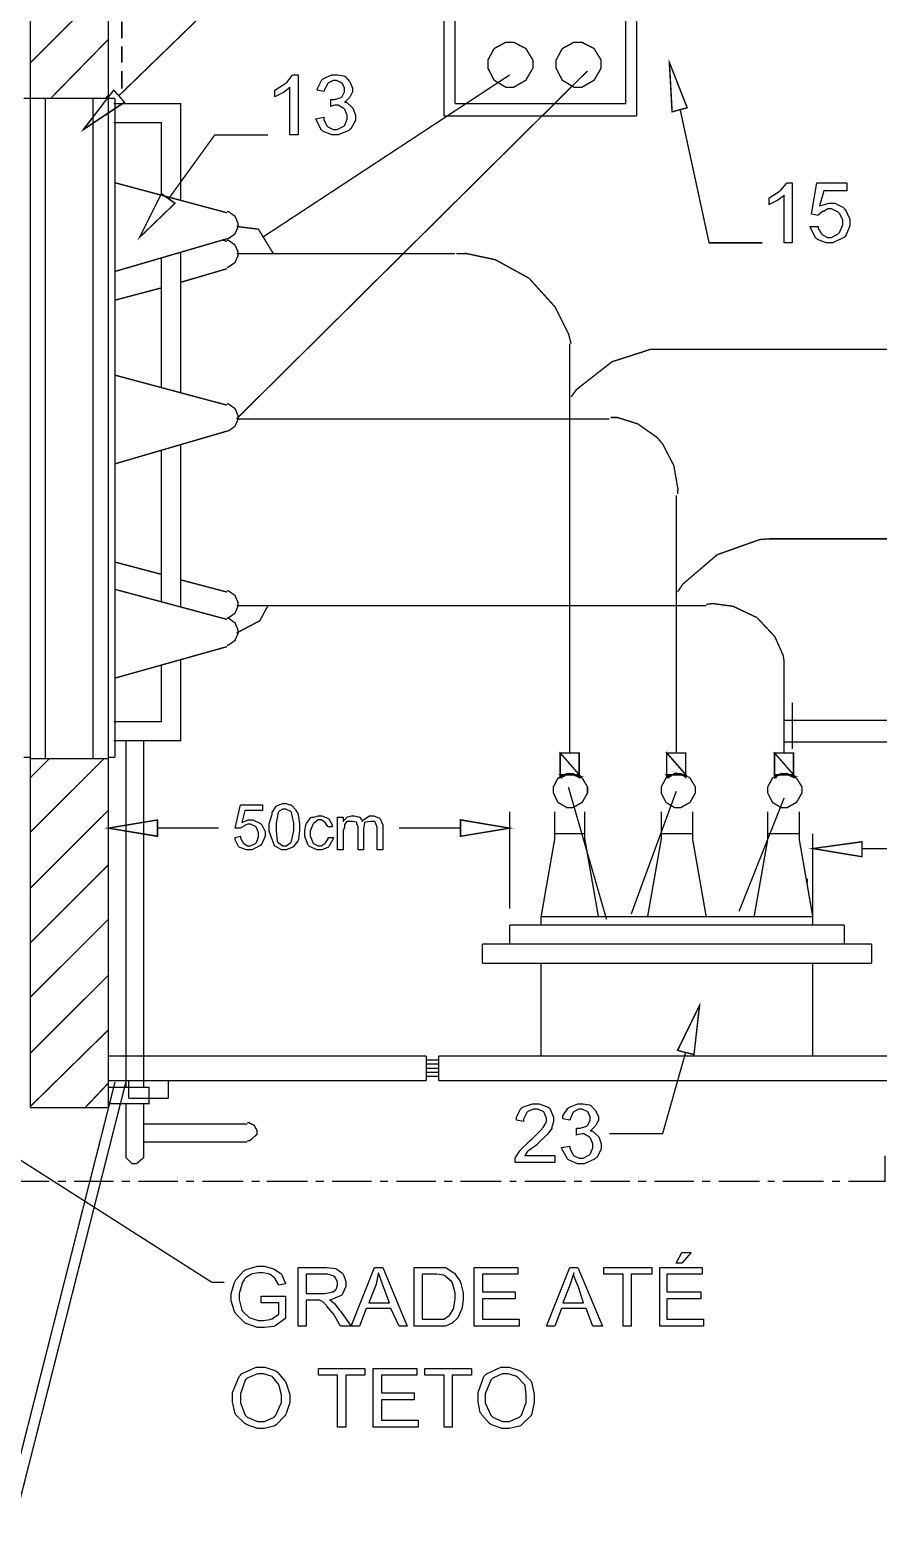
# Model space of a CAD drawing. Extents: x 0 to 210, y 0 to 297.
# Drawn here: x 112.16 to 138.51, y 209.2 to 255.27 of the extents above; entities that cross this region are included whole.
import ezdxf

# ---------------------------------------------------------------- set-up
doc = ezdxf.new("R2010")
doc.units = 0
doc.header["$MEASUREMENT"] = 0
for name, color, linetype in [('C00-00-00-BLACK', 7, 'Continuous'), ('C00-7E-FF', 150, 'Continuous'), ('CFF-00-00', 1, 'Continuous'), ('CFF-7E-00', 30, 'Continuous')]:
    doc.layers.add(name, color=color, linetype=linetype)

msp = doc.modelspace()

# ---------------------------------------------------------------- linework, layer by layer
at = {"layer": 'C00-00-00-BLACK', "const_width": 0.0423}
for points in [[(112.178, 260.387), (112.178, 221.771)], [(114.596, 260.387), (114.596, 221.771)], [(125.029, 260.387), (125.029, 252.587)], [(131.009, 252.587), (131.009, 260.387)], [(125.367, 260.048), (125.367, 252.968)], [(130.67, 252.968), (130.67, 260.048)], [(112.178, 254.241), (114.596, 256.657)], [(115.019, 255.003), (115.019, 255.513)], [(112.813, 253.137), (114.596, 254.961)], [(115.019, 254.241), (115.019, 254.748)], [(115.019, 253.436), (115.019, 253.986)], [(112.178, 253.137), (111.967, 253.137)], [(112.178, 232.664), (112.178, 253.137)], [(112.178, 253.137), (114.596, 253.137)], [(112.644, 253.137), (112.644, 232.621)], [(114.128, 253.137), (112.644, 253.137)], [(114.128, 232.621), (114.128, 253.137)], [(114.512, 253.137), (114.596, 253.223)], [(114.596, 232.664), (114.596, 253.137)], [(114.596, 253.137), (114.808, 253.137)], [(114.766, 252.968), (116.842, 252.968), (116.842, 250.129)], [(114.808, 253.137), (114.808, 232.664)], [(125.367, 252.968), (130.67, 252.968)], [(125.029, 252.587), (131.009, 252.587)], [(114.766, 252.375), (116.25, 252.375), (116.25, 250.129)], [(114.808, 250.511), (118.285, 249.579)], [(116.842, 250.129), (116.842, 249.96)], [(118.285, 248.772), (118.338, 248.783), (118.532, 248.921), (118.623, 249.127), (118.623, 249.195), (118.623, 249.265), (118.532, 249.473), (118.338, 249.611), (118.285, 249.621)], [(118.285, 248.772), (114.808, 247.756)], [(118.582, 249.154), (119.261, 249.068), (119.727, 248.306)], [(116.842, 248.348), (116.842, 243.983)], [(118.157, 248.729), (118.285, 248.688)], [(118.285, 247.883), (118.338, 247.894), (118.532, 248.032), (118.623, 248.238), (118.623, 248.306), (118.623, 248.375), (118.532, 248.582), (118.338, 248.719), (118.285, 248.729)], [(118.623, 248.306), (118.582, 248.306)], [(116.25, 248.179), (116.25, 244.153)], [(118.285, 247.84), (116.842, 247.417)], [(116.25, 247.245), (114.808, 246.864)], [(114.808, 244.533), (118.285, 243.601)], [(118.285, 242.795), (118.338, 242.806), (118.532, 242.944), (118.623, 243.151), (118.623, 243.218), (118.623, 243.289), (118.532, 243.497), (118.338, 243.634), (118.285, 243.644)], [(118.285, 242.795), (114.808, 241.779)], [(116.842, 242.372), (116.842, 237.328)], [(116.25, 242.203), (116.25, 237.498)], [(114.808, 238.726), (116.25, 238.344)], [(116.842, 238.175), (118.285, 237.794)], [(114.808, 237.878), (118.285, 236.945)], [(118.285, 236.987), (118.338, 236.998), (118.532, 237.137), (118.623, 237.345), (118.623, 237.414), (118.623, 237.483), (118.532, 237.69), (118.338, 237.827), (118.285, 237.837)], [(118.582, 236.521), (119.304, 236.903), (119.557, 237.371)], [(118.285, 236.945), (118.243, 236.945)], [(118.285, 236.141), (118.338, 236.152), (118.532, 236.289), (118.623, 236.496), (118.623, 236.564), (118.623, 236.633), (118.532, 236.839), (118.338, 236.977), (118.285, 236.987)], [(118.285, 236.098), (114.808, 235.122)], [(116.842, 235.675), (116.842, 233.175), (114.766, 233.175)], [(116.25, 235.505), (116.25, 233.767), (114.766, 233.767)], [(135.843, 232.917), (135.843, 234.36)], [(145.598, 233.809), (135.588, 233.809)], [(115.146, 233.175), (115.146, 222.406)], [(115.697, 222.406), (115.697, 233.175)], [(141.909, 233.132), (135.588, 233.132)], [(111.967, 232.664), (112.178, 232.664)], [(112.178, 232.029), (112.77, 232.621)], [(112.178, 230.334), (114.469, 232.621)], [(112.178, 232.621), (114.596, 232.621)], [(112.644, 232.621), (114.128, 232.621)], [(114.808, 232.664), (114.596, 232.664)], [(128.633, 232.791), (129.228, 232.791)], [(128.633, 232.791), (128.633, 232.029)], [(129.228, 232.791), (129.228, 232.029)], [(131.943, 232.791), (132.535, 232.791)], [(131.943, 232.791), (131.943, 232.029)], [(132.535, 232.791), (132.535, 232.029)], [(135.292, 232.791), (135.884, 232.791)], [(135.292, 232.791), (135.292, 232.029)], [(135.884, 232.791), (135.884, 232.029)], [(129.482, 231.648), (129.482, 231.74), (129.318, 232.013), (129.028, 232.155), (128.932, 232.155), (128.84, 232.155), (128.564, 232.013), (128.421, 231.74), (128.421, 231.648)], [(132.832, 231.648), (132.832, 231.74), (132.667, 232.013), (132.377, 232.155), (132.281, 232.155), (132.188, 232.155), (131.916, 232.013), (131.773, 231.74), (131.773, 231.648)], [(136.142, 231.648), (136.142, 231.74), (135.975, 232.013), (135.684, 232.155), (135.588, 232.155), (135.496, 232.155), (135.223, 232.013), (135.081, 231.74), (135.081, 231.648)], [(128.889, 231.732), (130.074, 227.622)], [(128.421, 231.648), (128.421, 231.552), (128.564, 231.262), (128.84, 231.097), (128.932, 231.097), (129.028, 231.097), (129.318, 231.262), (129.482, 231.552), (129.482, 231.648)], [(132.239, 231.606), (130.839, 227.79)], [(131.773, 231.648), (131.773, 231.552), (131.916, 231.262), (132.188, 231.097), (132.281, 231.097), (132.377, 231.097), (132.667, 231.262), (132.832, 231.552), (132.832, 231.648)], [(135.588, 231.395), (134.189, 227.875)], [(135.081, 231.648), (135.081, 231.552), (135.223, 231.262), (135.496, 231.097), (135.588, 231.097), (135.684, 231.097), (135.975, 231.262), (136.142, 231.552), (136.142, 231.648)], [(112.178, 228.594), (114.596, 231.01)], [(128.463, 230.967), (128.463, 230.122)], [(129.398, 230.122), (129.398, 230.967)], [(131.773, 230.122), (131.773, 230.967)], [(132.746, 230.122), (132.746, 230.967)], [(135.081, 230.967), (135.081, 230.122)], [(136.057, 230.122), (136.057, 230.967)], [(128.463, 230.122), (128.04, 227.706)], [(128.463, 230.291), (129.398, 230.291)], [(129.398, 230.122), (129.821, 227.706)], [(131.773, 230.122), (131.348, 227.706)], [(131.773, 230.291), (132.746, 230.291)], [(133.169, 227.706), (132.746, 230.122)], [(135.081, 230.122), (134.656, 227.706)], [(135.081, 230.291), (136.057, 230.291)], [(136.479, 227.706), (136.057, 230.122)], [(112.178, 226.898), (114.596, 229.316)], [(136.31, 228.764), (136.31, 228.891)], [(112.178, 225.206), (114.596, 227.622)], [(128.04, 227.706), (136.479, 227.706)], [(128.04, 227.452), (128.04, 227.706)], [(136.479, 227.706), (136.479, 227.452)], [(127.063, 227.452), (127.063, 226.857)], [(137.454, 227.452), (127.063, 227.452)], [(137.454, 226.857), (137.454, 227.452)], [(126.217, 226.857), (126.217, 226.264)], [(138.303, 226.857), (126.217, 226.857)], [(138.303, 226.264), (138.303, 226.857)], [(126.217, 226.264), (138.303, 226.264)], [(128.04, 226.264), (128.04, 223.383)], [(136.479, 226.264), (136.479, 223.383)], [(112.178, 223.467), (114.596, 225.883)], [(112.178, 221.813), (114.596, 224.186)], [(114.596, 223.383), (124.476, 223.383)], [(124.476, 223.383), (124.476, 222.618)], [(124.476, 223.256), (124.86, 223.256)], [(124.476, 223.128), (124.86, 223.128)], [(124.476, 223.001), (124.86, 223.001)], [(124.86, 223.383), (152.808, 223.383)], [(124.86, 222.618), (124.86, 223.383)], [(109.718, 202.484), (114.808, 222.575)], [(110.056, 202.484), (115.146, 222.575)], [(113.874, 221.771), (114.596, 222.533)], [(114.596, 222.618), (124.476, 222.618)], [(115.232, 222.068), (115.232, 222.618)], [(115.232, 222.618), (116.462, 222.618)], [(116.462, 222.618), (116.462, 222.068)], [(124.476, 222.872), (124.86, 222.872)], [(124.476, 222.745), (124.86, 222.745)], [(152.808, 222.618), (124.86, 222.618)], [(114.596, 222.406), (115.867, 222.406), (115.867, 221.899), (114.596, 221.899)], [(116.462, 222.068), (115.232, 222.068)], [(112.178, 221.771), (114.596, 221.771)], [(115.146, 221.899), (115.146, 220.286)], [(115.697, 220.286), (115.697, 221.899)], [(115.697, 221.263), (118.922, 221.263)], [(118.922, 220.752), (118.995, 220.752), (119.218, 220.946), (119.218, 221.01), (119.218, 221.064), (119.133, 221.222), (118.974, 221.306), (118.922, 221.306)], [(111.585, 220.837), (111.585, 219.483), (112.77, 219.483)], [(118.922, 220.711), (115.697, 220.711)], [(115.146, 220.286), (115.146, 220.223), (115.336, 220.033), (115.401, 220.033), (115.474, 220.033), (115.697, 220.223), (115.697, 220.286)], [(137.583, 219.483), (138.726, 219.483), (138.726, 220.286)], [(113.027, 219.483), (113.282, 219.483)], [(113.535, 219.483), (114.766, 219.483)], [(115.019, 219.483), (115.274, 219.483)], [(115.528, 219.483), (116.759, 219.483)], [(117.012, 219.483), (117.265, 219.483)], [(117.523, 219.483), (118.795, 219.483)], [(119.049, 219.483), (119.304, 219.483)], [(119.514, 219.483), (120.788, 219.483)], [(121.041, 219.483), (121.295, 219.483)], [(121.55, 219.483), (122.78, 219.483)], [(123.034, 219.483), (123.29, 219.483)], [(123.544, 219.483), (124.774, 219.483)], [(125.029, 219.483), (125.283, 219.483)], [(125.537, 219.483), (126.81, 219.483)], [(127.063, 219.483), (127.276, 219.483)], [(127.532, 219.483), (128.802, 219.483)], [(129.059, 219.483), (129.312, 219.483)], [(129.566, 219.483), (130.797, 219.483)], [(131.051, 219.483), (131.305, 219.483)], [(131.559, 219.483), (132.789, 219.483)], [(133.043, 219.483), (133.3, 219.483)], [(133.554, 219.483), (134.826, 219.483)], [(135.081, 219.483), (135.292, 219.483)], [(135.547, 219.483), (136.819, 219.483)], [(137.072, 219.483), (137.327, 219.483)], [(117.82, 216.345), (118.2, 216.345)]]:
    msp.add_lwpolyline(points, dxfattribs=at)
for points in [[(127.786, 254.199), (127.786, 254.32), (127.568, 254.681), (127.189, 254.876), (127.063, 254.876), (126.942, 254.876), (126.582, 254.681), (126.387, 254.32), (126.387, 254.199), (126.387, 254.073), (126.582, 253.697), (126.942, 253.479), (127.063, 253.479), (127.189, 253.479), (127.568, 253.697), (127.786, 254.073), (127.786, 254.199)], [(129.905, 254.199), (129.905, 254.32), (129.687, 254.681), (129.308, 254.876), (129.183, 254.876), (129.062, 254.876), (128.7, 254.681), (128.505, 254.32), (128.505, 254.199), (128.505, 254.073), (128.7, 253.697), (129.062, 253.479), (129.183, 253.479), (129.308, 253.479), (129.687, 253.697), (129.905, 254.073), (129.905, 254.199)], [(129.228, 232.791), (128.636, 232.791), (129.228, 232.114), (129.228, 232.791)], [(128.636, 232.791), (129.228, 232.114), (128.636, 232.114), (128.636, 232.791)], [(132.535, 232.791), (131.943, 232.791), (132.535, 232.114), (132.535, 232.791)], [(131.943, 232.791), (132.535, 232.114), (131.943, 232.114), (131.943, 232.791)], [(135.884, 232.791), (135.292, 232.791), (135.884, 232.114), (135.884, 232.791)], [(135.292, 232.791), (135.884, 232.114), (135.292, 232.114), (135.292, 232.791)], [(129.059, 232.114), (129.228, 232.071), (129.143, 232.071), (129.059, 232.114)], [(132.407, 232.114), (132.535, 232.071), (132.493, 232.071), (132.407, 232.114)], [(135.715, 232.114), (135.884, 232.071), (135.8, 232.071), (135.715, 232.114)], [(128.802, 232.114), (128.633, 232.114), (128.717, 232.071), (128.802, 232.114)], [(128.633, 232.114), (128.717, 232.071), (128.633, 232.071), (128.633, 232.114)], [(128.802, 232.114), (128.844, 232.114), (128.633, 232.114), (128.802, 232.114)], [(128.802, 232.114), (128.633, 232.114), (128.929, 232.114), (128.802, 232.114)], [(128.633, 232.071), (128.633, 232.029), (128.674, 232.029), (128.633, 232.071)], [(128.717, 232.071), (128.633, 232.071), (128.633, 232.029), (128.717, 232.071)], [(128.633, 232.029), (128.674, 232.029), (128.674, 232.029), (128.633, 232.029)], [(128.889, 232.114), (128.932, 232.114), (128.636, 232.114), (128.889, 232.114)], [(128.889, 232.114), (128.636, 232.114), (128.973, 232.114), (128.889, 232.114)], [(129.228, 232.114), (129.059, 232.114), (129.228, 232.071), (129.228, 232.114)], [(129.228, 232.114), (128.973, 232.114), (129.228, 232.114)], [(128.973, 232.114), (129.228, 232.114), (129.059, 232.114), (128.973, 232.114)], [(129.228, 232.071), (129.143, 232.071), (129.228, 232.029), (129.228, 232.071)], [(129.143, 232.071), (129.228, 232.071), (129.27, 232.071), (129.143, 232.071)], [(129.228, 232.071), (129.27, 232.071), (129.143, 232.071), (129.228, 232.071)], [(132.111, 232.114), (131.943, 232.114), (132.027, 232.071), (132.111, 232.114)], [(131.943, 232.071), (132.027, 232.071), (131.984, 232.029), (131.943, 232.071)], [(131.943, 232.114), (132.027, 232.071), (131.943, 232.071), (131.943, 232.114)], [(132.196, 232.114), (132.239, 232.114), (131.943, 232.114), (132.196, 232.114)], [(132.196, 232.114), (131.943, 232.114), (132.281, 232.114), (132.196, 232.114)], [(132.111, 232.114), (132.154, 232.114), (131.943, 232.114), (132.111, 232.114)], [(132.111, 232.114), (131.943, 232.114), (132.196, 232.114), (132.111, 232.114)], [(131.984, 232.029), (131.943, 232.029), (131.943, 232.071), (131.984, 232.029)], [(131.984, 232.029), (132.027, 232.029), (131.943, 232.029), (131.984, 232.029)], [(132.535, 232.114), (132.281, 232.114), (132.535, 232.114)], [(132.281, 232.114), (132.535, 232.114), (132.407, 232.114), (132.281, 232.114)], [(132.535, 232.114), (132.407, 232.114), (132.535, 232.071), (132.535, 232.114)], [(132.535, 232.071), (132.493, 232.071), (132.535, 232.029), (132.535, 232.071)], [(132.493, 232.071), (132.535, 232.071), (132.577, 232.071), (132.493, 232.071)], [(132.535, 232.071), (132.577, 232.071), (132.493, 232.071), (132.535, 232.071)], [(135.461, 232.114), (135.292, 232.114), (135.334, 232.071), (135.461, 232.114)], [(135.292, 232.114), (135.334, 232.071), (135.292, 232.071), (135.292, 232.114)], [(135.547, 232.114), (135.588, 232.114), (135.292, 232.114), (135.547, 232.114)], [(135.547, 232.114), (135.292, 232.114), (135.631, 232.114), (135.547, 232.114)], [(135.461, 232.114), (135.504, 232.114), (135.292, 232.114), (135.461, 232.114)], [(135.461, 232.114), (135.292, 232.114), (135.547, 232.114), (135.461, 232.114)], [(135.292, 232.071), (135.292, 232.029), (135.334, 232.029), (135.292, 232.071)], [(135.334, 232.071), (135.292, 232.071), (135.292, 232.029), (135.334, 232.071)], [(135.292, 232.029), (135.334, 232.029), (135.334, 232.029), (135.292, 232.029)], [(135.884, 232.114), (135.715, 232.114), (135.884, 232.071), (135.884, 232.114)], [(135.884, 232.114), (135.631, 232.114), (135.884, 232.114)], [(135.631, 232.114), (135.884, 232.114), (135.715, 232.114), (135.631, 232.114)], [(135.884, 232.071), (135.8, 232.071), (135.884, 232.029), (135.884, 232.071)], [(135.8, 232.071), (135.884, 232.071), (135.927, 232.071), (135.8, 232.071)], [(135.884, 232.071), (135.927, 232.071), (135.8, 232.071), (135.884, 232.071)]]:
    msp.add_lwpolyline(points, close=True, dxfattribs=at)
at = {"layer": 'C00-00-00-BLACK'}
for points in [[(129.228, 232.791), (128.636, 232.791), (129.228, 232.114), (129.228, 232.791)], [(128.636, 232.791), (129.228, 232.114), (128.636, 232.114), (128.636, 232.791)], [(132.535, 232.791), (131.943, 232.791), (132.535, 232.114), (132.535, 232.791)], [(131.943, 232.791), (132.535, 232.114), (131.943, 232.114), (131.943, 232.791)], [(135.884, 232.791), (135.292, 232.791), (135.884, 232.114), (135.884, 232.791)], [(135.292, 232.791), (135.884, 232.114), (135.292, 232.114), (135.292, 232.791)], [(128.802, 232.114), (128.844, 232.114), (128.633, 232.114), (128.802, 232.114)], [(128.802, 232.114), (128.633, 232.114), (128.929, 232.114), (128.802, 232.114)], [(128.802, 232.114), (128.633, 232.114), (128.717, 232.071), (128.802, 232.114)], [(128.633, 232.114), (128.717, 232.071), (128.633, 232.071), (128.633, 232.114)], [(128.717, 232.071), (128.633, 232.071), (128.633, 232.029), (128.717, 232.071)], [(128.633, 232.071), (128.633, 232.029), (128.674, 232.029), (128.633, 232.071)], [(128.633, 232.029), (128.674, 232.029), (128.674, 232.029), (128.633, 232.029)], [(128.889, 232.114), (128.932, 232.114), (128.636, 232.114), (128.889, 232.114)], [(128.889, 232.114), (128.636, 232.114), (128.973, 232.114), (128.889, 232.114)], [(129.228, 232.114), (128.973, 232.114), (129.228, 232.114)], [(128.973, 232.114), (129.228, 232.114), (129.059, 232.114), (128.973, 232.114)], [(129.228, 232.114), (129.059, 232.114), (129.228, 232.071), (129.228, 232.114)], [(129.059, 232.114), (129.228, 232.071), (129.143, 232.071), (129.059, 232.114)], [(129.228, 232.071), (129.143, 232.071), (129.228, 232.029), (129.228, 232.071)], [(129.143, 232.071), (129.228, 232.071), (129.27, 232.071), (129.143, 232.071)], [(129.228, 232.071), (129.27, 232.071), (129.143, 232.071), (129.228, 232.071)], [(132.196, 232.114), (132.239, 232.114), (131.943, 232.114), (132.196, 232.114)], [(132.196, 232.114), (131.943, 232.114), (132.281, 232.114), (132.196, 232.114)], [(132.111, 232.114), (132.154, 232.114), (131.943, 232.114), (132.111, 232.114)], [(132.111, 232.114), (131.943, 232.114), (132.196, 232.114), (132.111, 232.114)], [(132.111, 232.114), (131.943, 232.114), (132.027, 232.071), (132.111, 232.114)], [(131.943, 232.114), (132.027, 232.071), (131.943, 232.071), (131.943, 232.114)], [(131.984, 232.029), (131.943, 232.029), (131.943, 232.071), (131.984, 232.029)], [(131.943, 232.071), (132.027, 232.071), (131.984, 232.029), (131.943, 232.071)], [(131.984, 232.029), (132.027, 232.029), (131.943, 232.029), (131.984, 232.029)], [(132.535, 232.114), (132.281, 232.114), (132.535, 232.114)], [(132.281, 232.114), (132.535, 232.114), (132.407, 232.114), (132.281, 232.114)], [(132.535, 232.114), (132.407, 232.114), (132.535, 232.071), (132.535, 232.114)], [(132.407, 232.114), (132.535, 232.071), (132.493, 232.071), (132.407, 232.114)], [(132.535, 232.071), (132.493, 232.071), (132.535, 232.029), (132.535, 232.071)], [(132.493, 232.071), (132.535, 232.071), (132.577, 232.071), (132.493, 232.071)], [(132.535, 232.071), (132.577, 232.071), (132.493, 232.071), (132.535, 232.071)], [(135.547, 232.114), (135.588, 232.114), (135.292, 232.114), (135.547, 232.114)], [(135.547, 232.114), (135.292, 232.114), (135.631, 232.114), (135.547, 232.114)], [(135.461, 232.114), (135.504, 232.114), (135.292, 232.114), (135.461, 232.114)], [(135.461, 232.114), (135.292, 232.114), (135.547, 232.114), (135.461, 232.114)], [(135.461, 232.114), (135.292, 232.114), (135.334, 232.071), (135.461, 232.114)], [(135.292, 232.114), (135.334, 232.071), (135.292, 232.071), (135.292, 232.114)], [(135.334, 232.071), (135.292, 232.071), (135.292, 232.029), (135.334, 232.071)], [(135.292, 232.071), (135.292, 232.029), (135.334, 232.029), (135.292, 232.071)], [(135.292, 232.029), (135.334, 232.029), (135.334, 232.029), (135.292, 232.029)], [(135.884, 232.114), (135.631, 232.114), (135.884, 232.114)], [(135.631, 232.114), (135.884, 232.114), (135.715, 232.114), (135.631, 232.114)], [(135.884, 232.114), (135.715, 232.114), (135.884, 232.071), (135.884, 232.114)], [(135.715, 232.114), (135.884, 232.071), (135.8, 232.071), (135.715, 232.114)], [(135.884, 232.071), (135.8, 232.071), (135.884, 232.029), (135.884, 232.071)], [(135.8, 232.071), (135.884, 232.071), (135.927, 232.071), (135.8, 232.071)], [(135.884, 232.071), (135.927, 232.071), (135.8, 232.071), (135.884, 232.071)]]:
    msp.add_lwpolyline(points, close=True, dxfattribs=at)
at = {"layer": 'C00-7E-FF', "const_width": 0.0423}
for points in [[(114.935, 253.223), (117.82, 256.021), (119.473, 256.021)], [(132.366, 252.757), (133.258, 248.645), (134.911, 248.645)], [(116.462, 250.002), (117.904, 251.995), (119.557, 251.995)], [(114.596, 228.129), (114.596, 230.967)], [(127.063, 227.959), (127.063, 230.967)], [(116.123, 230.46), (118.03, 230.46)], [(125.537, 230.46), (123.629, 230.46)], [(136.479, 227.452), (136.479, 230.291)], [(138.006, 229.825), (144.836, 229.825)], [(132.535, 223.509), (131.815, 220.967), (130.158, 220.967)], [(109.59, 221.602), (117.82, 216.345)]]:
    msp.add_lwpolyline(points, dxfattribs=at)
for points in [[(132.111, 252.714), (132.027, 254.241), (132.577, 252.841), (132.111, 252.714)], [(115.105, 253.01), (113.832, 252.164), (114.766, 253.391), (115.105, 253.01)], [(116.673, 249.876), (115.571, 248.815), (116.25, 250.172), (116.673, 249.876)], [(116.123, 230.714), (116.123, 230.206), (114.596, 230.46), (116.123, 230.714)], [(125.537, 230.714), (125.537, 230.206), (127.063, 230.46), (125.537, 230.714)], [(138.006, 230.037), (138.006, 229.572), (136.479, 229.825), (138.006, 230.037)], [(132.281, 223.552), (132.959, 224.948), (132.789, 223.424), (132.281, 223.552)]]:
    msp.add_lwpolyline(points, close=True, dxfattribs=at)
at = {"layer": 'C00-7E-FF'}
for points in [[(132.111, 252.714), (132.027, 254.241), (132.577, 252.841), (132.111, 252.714)], [(115.105, 253.01), (113.832, 252.164), (114.766, 253.391), (115.105, 253.01)], [(116.673, 249.876), (115.571, 248.815), (116.25, 250.172), (116.673, 249.876)], [(116.123, 230.714), (116.123, 230.206), (114.596, 230.46), (116.123, 230.714)], [(125.537, 230.714), (125.537, 230.206), (127.063, 230.46), (125.537, 230.714)], [(138.006, 230.037), (138.006, 229.572), (136.479, 229.825), (138.006, 230.037)], [(132.281, 223.552), (132.959, 224.948), (132.789, 223.424), (132.281, 223.552)]]:
    msp.add_lwpolyline(points, close=True, dxfattribs=at)
at = {"layer": 'CFF-00-00', "const_width": 0.0423}
for points in [[(129.482, 253.986), (118.582, 243.175)], [(127.063, 253.86), (119.388, 248.815)], [(118.623, 248.306), (125.367, 248.306)], [(128.973, 245.51), (128.896, 245.807), (128.475, 246.65), (127.667, 247.544), (126.621, 248.12), (125.71, 248.314), (125.41, 248.306)], [(128.932, 232.791), (128.932, 245.51)], [(131.858, 245.34), (131.452, 245.34), (130.24, 244.948), (129.143, 244.089), (128.973, 243.856)], [(145.598, 245.34), (131.815, 245.34)], [(132.281, 240.845), (132.29, 240.994), (132.164, 241.722), (131.823, 242.383), (131.728, 242.499), (131.633, 242.605), (131.045, 243.018), (130.412, 243.218), (130.201, 243.218)], [(118.582, 243.175), (130.158, 243.175)], [(132.239, 232.791), (132.239, 240.803)], [(135.122, 239.448), (134.836, 239.427), (133.51, 238.956), (132.439, 238.038), (132.281, 237.794)], [(145.598, 239.448), (135.122, 239.448)], [(118.582, 237.371), (133.169, 237.371)], [(135.588, 235.632), (135.558, 235.833), (135.298, 236.412), (134.745, 237.001), (134.006, 237.351), (133.373, 237.437), (133.169, 237.414)], [(135.588, 232.791), (135.588, 235.632)]]:
    msp.add_lwpolyline(points, dxfattribs=at)
at = {"layer": 'CFF-7E-00'}
for points in [[(120.492, 251.995), (120.237, 251.995), (120.237, 253.479), (120.226, 253.457), (120.044, 253.318), (120.023, 253.307), (120.001, 253.297), (119.79, 253.191), (119.769, 253.18), (119.769, 253.391), (119.801, 253.413), (120.085, 253.585), (120.107, 253.606), (120.139, 253.628), (120.311, 253.839), (120.322, 253.86), (120.492, 253.86), (120.492, 251.995)], [(121.041, 252.502), (121.295, 252.545), (121.295, 252.472), (121.401, 252.259), (121.423, 252.248), (121.433, 252.239), (121.583, 252.164), (121.634, 252.164), (121.708, 252.164), (121.911, 252.271), (121.933, 252.291), (121.943, 252.302), (122.018, 252.484), (122.018, 252.545), (122.018, 252.608), (121.943, 252.789), (121.933, 252.798), (121.911, 252.82), (121.737, 252.925), (121.679, 252.925), (121.635, 252.925), (121.517, 252.895), (121.507, 252.884), (121.507, 253.095), (121.507, 253.095), (121.55, 253.095), (121.55, 253.095), (121.624, 253.095), (121.827, 253.159), (121.849, 253.18), (121.859, 253.191), (121.933, 253.341), (121.933, 253.391), (121.933, 253.445), (121.87, 253.596), (121.849, 253.606), (121.838, 253.617), (121.685, 253.69), (121.634, 253.69), (121.58, 253.69), (121.433, 253.617), (121.423, 253.606), (121.412, 253.596), (121.304, 253.383), (121.295, 253.349), (121.084, 253.391), (121.094, 253.435), (121.231, 253.712), (121.254, 253.733), (121.285, 253.755), (121.546, 253.86), (121.634, 253.86), (121.708, 253.86), (121.911, 253.829), (121.933, 253.818), (121.954, 253.808), (122.091, 253.66), (122.102, 253.649), (122.112, 253.628), (122.188, 253.45), (122.188, 253.391), (122.188, 253.339), (122.112, 253.191), (122.102, 253.18), (122.091, 253.159), (121.954, 253.022), (121.933, 253.01), (121.996, 253.01), (122.166, 252.863), (122.188, 252.841), (122.198, 252.832), (122.272, 252.616), (122.272, 252.545), (122.272, 252.45), (122.134, 252.186), (122.102, 252.164), (122.071, 252.133), (121.743, 251.995), (121.634, 251.995), (121.539, 251.995), (121.274, 252.101), (121.254, 252.122), (121.222, 252.144), (121.051, 252.461), (121.041, 252.502)], [(135.843, 248.645), (135.588, 248.645), (135.588, 250.129), (135.577, 250.109), (135.395, 249.968), (135.374, 249.957), (135.352, 249.947), (135.14, 249.841), (135.12, 249.83), (135.12, 250.042), (135.151, 250.064), (135.436, 250.235), (135.459, 250.256), (135.49, 250.278), (135.662, 250.49), (135.673, 250.511), (135.843, 250.511), (135.843, 248.645)], [(136.396, 249.154), (136.649, 249.154), (136.649, 249.09), (136.754, 248.921), (136.776, 248.898), (136.785, 248.889), (136.937, 248.815), (136.988, 248.815), (137.061, 248.815), (137.262, 248.921), (137.284, 248.941), (137.305, 248.963), (137.411, 249.202), (137.411, 249.28), (137.411, 249.356), (137.305, 249.559), (137.284, 249.579), (137.262, 249.601), (137.056, 249.706), (136.988, 249.706), (136.945, 249.706), (136.828, 249.632), (136.819, 249.621), (136.776, 249.621), (136.659, 249.516), (136.649, 249.494), (136.438, 249.537), (136.608, 250.511), (137.541, 250.511), (137.541, 250.256), (136.819, 250.256), (136.692, 249.79), (136.724, 249.801), (136.984, 249.876), (137.072, 249.876), (137.167, 249.876), (137.432, 249.738), (137.454, 249.706), (137.486, 249.686), (137.626, 249.382), (137.626, 249.28), (137.626, 249.175), (137.52, 248.889), (137.499, 248.857), (137.466, 248.816), (137.106, 248.645), (136.988, 248.645), (136.893, 248.645), (136.628, 248.751), (136.608, 248.772), (136.575, 248.794), (136.405, 249.112), (136.396, 249.154)], [(118.539, 230.164), (118.708, 230.206), (118.708, 230.153), (118.783, 230.005), (118.795, 229.995), (118.805, 229.985), (118.925, 229.909), (118.965, 229.909), (119.017, 229.909), (119.166, 229.985), (119.177, 229.995), (119.198, 230.017), (119.261, 230.19), (119.261, 230.248), (119.261, 230.312), (119.198, 230.481), (119.177, 230.502), (119.166, 230.513), (119.014, 230.587), (118.965, 230.587), (118.933, 230.587), (118.848, 230.555), (118.838, 230.545), (118.827, 230.535), (118.718, 230.471), (118.708, 230.46), (118.539, 230.46), (118.708, 231.182), (119.388, 231.182), (119.388, 231.01), (118.838, 231.01), (118.75, 230.63), (118.772, 230.652), (118.948, 230.714), (119.007, 230.714), (119.091, 230.714), (119.323, 230.609), (119.345, 230.587), (119.366, 230.566), (119.473, 230.36), (119.473, 230.291), (119.473, 230.207), (119.366, 229.974), (119.345, 229.952), (119.323, 229.92), (119.054, 229.783), (118.965, 229.783), (118.889, 229.783), (118.686, 229.858), (118.666, 229.868), (118.644, 229.89), (118.539, 230.096), (118.539, 230.164)], [(119.6, 230.502), (119.6, 230.598), (119.673, 230.863), (119.684, 230.884), (119.684, 230.948), (119.8, 231.119), (119.811, 231.14), (119.832, 231.151), (120.007, 231.225), (120.066, 231.225), (120.118, 231.225), (120.238, 231.182), (120.279, 231.182), (120.289, 231.173), (120.395, 231.064), (120.406, 231.053), (120.416, 231.032), (120.492, 230.889), (120.492, 230.841), (120.501, 230.82), (120.534, 230.582), (120.534, 230.502), (120.534, 230.397), (120.501, 230.11), (120.492, 230.078), (120.481, 230.058), (120.343, 229.879), (120.322, 229.868), (120.311, 229.858), (120.126, 229.783), (120.066, 229.783), (119.991, 229.783), (119.79, 229.888), (119.769, 229.909), (119.747, 229.942), (119.6, 230.362), (119.6, 230.502)], [(119.811, 230.502), (119.811, 230.386), (119.842, 230.059), (119.853, 230.037), (119.874, 230.017), (120.017, 229.909), (120.066, 229.909), (120.118, 229.909), (120.268, 230.017), (120.279, 230.037), (120.289, 230.059), (120.365, 230.391), (120.365, 230.502), (120.365, 230.619), (120.289, 230.947), (120.279, 230.967), (120.268, 230.978), (120.115, 231.053), (120.066, 231.053), (120.023, 231.053), (119.906, 230.989), (119.896, 230.967), (119.874, 230.947), (119.811, 230.613), (119.811, 230.502)], [(121.423, 230.164), (121.593, 230.164), (121.582, 230.132), (121.444, 229.89), (121.423, 229.868), (121.412, 229.858), (121.229, 229.783), (121.168, 229.783), (121.083, 229.783), (120.851, 229.888), (120.831, 229.909), (120.808, 229.931), (120.702, 230.201), (120.702, 230.291), (120.702, 230.365), (120.734, 230.566), (120.745, 230.587), (120.755, 230.609), (120.893, 230.79), (120.915, 230.799), (120.978, 230.799), (121.12, 230.841), (121.168, 230.841), (121.231, 230.841), (121.412, 230.768), (121.423, 230.757), (121.444, 230.747), (121.55, 230.564), (121.55, 230.502), (121.423, 230.502), (121.412, 230.513), (121.338, 230.63), (121.338, 230.63), (121.327, 230.641), (121.207, 230.714), (121.168, 230.714), (121.114, 230.714), (120.967, 230.609), (120.957, 230.587), (120.946, 230.577), (120.872, 230.362), (120.872, 230.291), (120.872, 230.218), (120.946, 230.017), (120.957, 229.995), (120.967, 229.985), (121.117, 229.909), (121.168, 229.909), (121.21, 229.909), (121.327, 229.985), (121.338, 229.995), (121.347, 230.005), (121.423, 230.125), (121.423, 230.164)], [(121.722, 229.783), (121.722, 230.799), (121.89, 230.799), (121.89, 230.671), (121.9, 230.682), (122.007, 230.79), (122.018, 230.799), (122.028, 230.811), (122.148, 230.841), (122.188, 230.841), (122.24, 230.841), (122.377, 230.811), (122.399, 230.799), (122.408, 230.79), (122.484, 230.701), (122.484, 230.671), (122.505, 230.704), (122.712, 230.841), (122.78, 230.841), (122.844, 230.841), (123.023, 230.768), (123.034, 230.757), (123.044, 230.747), (123.121, 230.564), (123.121, 230.502), (123.121, 229.783), (122.949, 229.783), (122.949, 230.46), (122.949, 230.492), (122.917, 230.577), (122.907, 230.587), (122.907, 230.609), (122.874, 230.662), (122.864, 230.671), (122.833, 230.671), (122.761, 230.671), (122.738, 230.671), (122.738, 230.671), (122.578, 230.641), (122.568, 230.63), (122.557, 230.62), (122.525, 230.437), (122.525, 230.375), (122.525, 229.783), (122.356, 229.783), (122.356, 230.46), (122.356, 230.503), (122.315, 230.598), (122.315, 230.63), (122.304, 230.641), (122.184, 230.671), (122.145, 230.671), (122.113, 230.671), (122.042, 230.671), (122.018, 230.671), (122.007, 230.662), (121.933, 230.575), (121.933, 230.545), (121.933, 230.492), (121.89, 230.373), (121.89, 230.334), (121.89, 229.783), (121.722, 229.783)], [(128.463, 220.286), (128.463, 220.075), (127.233, 220.075), (127.233, 220.107), (127.233, 220.179), (127.233, 220.202), (127.243, 220.224), (127.38, 220.435), (127.403, 220.456), (127.413, 220.478), (127.67, 220.72), (127.701, 220.752), (127.754, 220.795), (128.071, 221.116), (128.082, 221.137), (128.102, 221.159), (128.209, 221.332), (128.209, 221.39), (128.209, 221.453), (128.134, 221.623), (128.125, 221.644), (128.102, 221.655), (127.929, 221.729), (127.871, 221.729), (127.806, 221.729), (127.625, 221.655), (127.616, 221.644), (127.594, 221.623), (127.489, 221.416), (127.489, 221.347), (127.276, 221.39), (127.276, 221.485), (127.413, 221.75), (127.447, 221.771), (127.467, 221.792), (127.769, 221.899), (127.871, 221.899), (127.976, 221.899), (128.262, 221.792), (128.294, 221.771), (128.315, 221.75), (128.421, 221.481), (128.421, 221.39), (128.421, 221.338), (128.388, 221.2), (128.378, 221.178), (128.378, 221.126), (128.272, 220.989), (128.251, 220.967), (128.229, 220.945), (127.944, 220.657), (127.912, 220.625), (127.87, 220.594), (127.625, 220.425), (127.616, 220.414), (127.605, 220.405), (127.542, 220.297), (127.532, 220.286), (128.463, 220.286)], [(128.674, 220.541), (128.932, 220.582), (128.932, 220.509), (129.037, 220.308), (129.059, 220.286), (129.068, 220.277), (129.219, 220.202), (129.27, 220.202), (129.343, 220.202), (129.544, 220.308), (129.566, 220.329), (129.576, 220.351), (129.651, 220.525), (129.651, 220.582), (129.651, 220.647), (129.576, 220.828), (129.566, 220.837), (129.544, 220.86), (129.37, 220.967), (129.312, 220.967), (129.312, 220.967), (129.153, 220.934), (129.143, 220.921), (129.143, 221.137), (129.143, 221.137), (129.185, 221.137), (129.185, 221.137), (129.258, 221.137), (129.46, 221.2), (129.482, 221.221), (129.492, 221.232), (129.566, 221.383), (129.566, 221.433), (129.566, 221.487), (129.503, 221.634), (129.482, 221.644), (129.471, 221.655), (129.319, 221.729), (129.27, 221.729), (129.216, 221.729), (129.068, 221.655), (129.059, 221.644), (129.037, 221.634), (128.942, 221.422), (128.932, 221.39), (128.717, 221.433), (128.717, 221.518), (128.867, 221.75), (128.889, 221.771), (128.921, 221.792), (129.182, 221.899), (129.27, 221.899), (129.343, 221.899), (129.544, 221.867), (129.566, 221.856), (129.587, 221.846), (129.725, 221.698), (129.735, 221.686), (129.745, 221.666), (129.821, 221.492), (129.821, 221.433), (129.821, 221.38), (129.745, 221.232), (129.735, 221.221), (129.725, 221.2), (129.587, 221.062), (129.566, 221.051), (129.629, 221.051), (129.799, 220.901), (129.821, 220.879), (129.83, 220.869), (129.905, 220.654), (129.905, 220.582), (129.905, 220.488), (129.767, 220.224), (129.735, 220.202), (129.704, 220.17), (129.377, 220.033), (129.27, 220.033), (129.175, 220.033), (128.91, 220.139), (128.889, 220.159), (128.856, 220.182), (128.684, 220.5), (128.674, 220.541)], [(132.239, 216.94), (132.407, 217.278), (132.705, 217.278), (132.407, 216.94), (132.239, 216.94)], [(119.345, 215.71), (119.345, 215.921), (120.107, 215.921), (120.107, 215.244), (120.085, 215.212), (119.801, 215.012), (119.769, 214.991), (119.736, 214.981), (119.443, 214.948), (119.345, 214.948), (119.228, 214.948), (118.912, 215.054), (118.88, 215.074), (118.836, 215.085), (118.559, 215.372), (118.539, 215.414), (118.517, 215.445), (118.412, 215.772), (118.412, 215.879), (118.412, 216.006), (118.517, 216.345), (118.539, 216.386), (118.559, 216.429), (118.805, 216.705), (118.838, 216.726), (118.879, 216.747), (119.228, 216.852), (119.345, 216.852), (119.44, 216.852), (119.695, 216.779), (119.727, 216.768), (119.747, 216.759), (119.958, 216.621), (119.98, 216.598), (119.99, 216.578), (120.096, 216.334), (120.107, 216.303), (119.896, 216.26), (119.885, 216.282), (119.779, 216.462), (119.769, 216.472), (119.759, 216.483), (119.621, 216.589), (119.6, 216.598), (119.578, 216.61), (119.403, 216.642), (119.345, 216.642), (119.271, 216.642), (119.07, 216.61), (119.049, 216.598), (119.027, 216.589), (118.859, 216.483), (118.838, 216.472), (118.827, 216.451), (118.75, 216.308), (118.75, 216.26), (118.739, 216.239), (118.666, 216.001), (118.666, 215.921), (118.666, 215.816), (118.739, 215.52), (118.75, 215.497), (118.761, 215.466), (118.976, 215.255), (119.007, 215.244), (119.028, 215.234), (119.265, 215.158), (119.345, 215.158), (119.418, 215.158), (119.619, 215.192), (119.641, 215.202), (119.673, 215.212), (119.885, 215.35), (119.896, 215.371), (119.896, 215.71), (119.345, 215.71)], [(120.492, 214.991), (120.492, 216.809), (121.295, 216.809), (121.39, 216.809), (121.657, 216.779), (121.679, 216.768), (121.7, 216.759), (121.879, 216.621), (121.89, 216.598), (121.9, 216.578), (121.976, 216.371), (121.976, 216.303), (121.976, 216.218), (121.87, 215.995), (121.849, 215.963), (121.827, 215.943), (121.506, 215.805), (121.465, 215.794), (121.496, 215.794), (121.582, 215.721), (121.593, 215.71), (121.613, 215.7), (121.784, 215.488), (121.806, 215.455), (122.145, 214.991), (121.806, 214.991), (121.593, 215.371), (121.57, 215.393), (121.39, 215.604), (121.38, 215.624), (121.369, 215.635), (121.263, 215.742), (121.254, 215.751), (121.254, 215.751), (121.178, 215.784), (121.168, 215.794), (121.136, 215.794), (121.065, 215.794), (121.041, 215.794), (120.745, 215.794), (120.745, 214.991), (120.492, 214.991)], [(120.745, 216.006), (121.254, 216.006), (121.327, 216.006), (121.528, 216.039), (121.55, 216.049), (121.582, 216.049), (121.667, 216.123), (121.679, 216.133), (121.689, 216.155), (121.722, 216.267), (121.722, 216.303), (121.722, 216.356), (121.645, 216.504), (121.634, 216.513), (121.612, 216.535), (121.405, 216.598), (121.338, 216.598), (120.745, 216.598), (120.745, 216.006)], [(122.145, 214.991), (122.864, 216.809), (123.121, 216.809), (123.883, 214.991), (123.629, 214.991), (123.376, 215.54), (122.611, 215.54), (122.399, 214.991), (122.145, 214.991)], [(122.695, 215.71), (123.333, 215.71), (123.121, 216.26), (123.11, 216.291), (123.001, 216.61), (122.991, 216.642), (122.98, 216.61), (122.917, 216.291), (122.907, 216.26), (122.695, 215.71)], [(124.095, 214.991), (124.095, 216.809), (124.733, 216.809), (124.817, 216.809), (125.008, 216.809), (125.071, 216.809), (125.091, 216.8), (125.303, 216.663), (125.326, 216.642), (125.347, 216.632), (125.525, 216.377), (125.537, 216.345), (125.546, 216.313), (125.622, 216.02), (125.622, 215.921), (125.622, 215.826), (125.589, 215.562), (125.579, 215.54), (125.568, 215.509), (125.462, 215.266), (125.452, 215.244), (125.441, 215.234), (125.293, 215.085), (125.283, 215.074), (125.261, 215.065), (125.091, 215.001), (125.071, 214.991), (124.996, 214.991), (124.83, 214.991), (124.774, 214.991), (124.095, 214.991)], [(124.349, 215.202), (124.733, 215.202), (124.806, 215.202), (124.973, 215.202), (125.029, 215.202), (125.039, 215.212), (125.186, 215.319), (125.198, 215.328), (125.207, 215.339), (125.315, 215.52), (125.326, 215.54), (125.335, 215.572), (125.367, 215.834), (125.367, 215.921), (125.367, 216.027), (125.293, 216.324), (125.283, 216.345), (125.261, 216.377), (125.05, 216.546), (125.029, 216.556), (125.018, 216.567), (124.803, 216.598), (124.733, 216.598), (124.349, 216.598), (124.349, 215.202)], [(125.96, 214.991), (125.96, 216.809), (127.317, 216.809), (127.317, 216.598), (126.217, 216.598), (126.217, 216.049), (127.233, 216.049), (127.233, 215.837), (126.217, 215.837), (126.217, 215.202), (127.36, 215.202), (127.36, 214.991), (125.96, 214.991)], [(128.209, 214.991), (128.932, 216.809), (129.185, 216.809), (129.947, 214.991), (129.651, 214.991), (129.439, 215.54), (128.674, 215.54), (128.463, 214.991), (128.209, 214.991)], [(128.717, 215.71), (129.355, 215.71), (129.185, 216.26), (129.164, 216.291), (129.059, 216.554), (129.059, 216.642), (129.048, 216.61), (128.942, 216.291), (128.932, 216.26), (128.717, 215.71)], [(130.586, 214.991), (130.586, 216.598), (129.99, 216.598), (129.99, 216.809), (131.475, 216.809), (131.475, 216.598), (130.839, 216.598), (130.839, 214.991), (130.586, 214.991)], [(131.728, 214.991), (131.728, 216.809), (133.043, 216.809), (133.043, 216.598), (131.943, 216.598), (131.943, 216.049), (133.001, 216.049), (133.001, 215.837), (131.943, 215.837), (131.943, 215.202), (133.085, 215.202), (133.085, 214.991), (131.728, 214.991)], [(118.453, 212.742), (118.453, 212.922), (118.666, 213.422), (118.708, 213.464), (118.74, 213.506), (119.193, 213.717), (119.345, 213.717), (119.461, 213.717), (119.768, 213.613), (119.811, 213.59), (119.842, 213.57), (120.085, 213.283), (120.107, 213.251), (120.128, 213.22), (120.237, 212.862), (120.237, 212.742), (120.237, 212.615), (120.128, 212.276), (120.107, 212.233), (120.085, 212.201), (119.811, 211.916), (119.769, 211.894), (119.736, 211.884), (119.443, 211.81), (119.345, 211.81), (119.228, 211.81), (118.912, 211.916), (118.88, 211.937), (118.836, 211.959), (118.559, 212.234), (118.539, 212.276), (118.528, 212.307), (118.453, 212.634), (118.453, 212.742)], [(118.708, 212.742), (118.708, 212.604), (118.848, 212.222), (118.88, 212.19), (118.912, 212.159), (119.236, 212.021), (119.345, 212.021), (119.451, 212.021), (119.747, 212.159), (119.769, 212.19), (119.801, 212.222), (119.98, 212.612), (119.98, 212.742), (119.98, 212.849), (119.906, 213.136), (119.896, 213.167), (119.885, 213.189), (119.705, 213.4), (119.684, 213.421), (119.652, 213.432), (119.421, 213.505), (119.345, 213.505), (119.228, 213.505), (118.912, 213.368), (118.88, 213.337), (118.848, 213.305), (118.708, 212.883), (118.708, 212.742)], [(121.722, 211.851), (121.722, 213.464), (121.127, 213.464), (121.127, 213.674), (122.568, 213.674), (122.568, 213.464), (121.976, 213.464), (121.976, 211.851), (121.722, 211.851)], [(122.822, 211.851), (122.822, 213.672), (124.179, 213.672), (124.179, 213.461), (123.08, 213.461), (123.08, 212.91), (124.095, 212.91), (124.095, 212.699), (123.08, 212.699), (123.08, 212.064), (124.222, 212.064), (124.222, 211.851), (122.822, 211.851)], [(125.029, 211.851), (125.029, 213.464), (124.434, 213.464), (124.434, 213.674), (125.876, 213.674), (125.876, 213.464), (125.283, 213.464), (125.283, 211.851), (125.029, 211.851)], [(126.091, 212.742), (126.091, 212.922), (126.258, 213.422), (126.301, 213.464), (126.343, 213.506), (126.788, 213.717), (126.937, 213.717), (127.052, 213.717), (127.371, 213.613), (127.403, 213.59), (127.445, 213.57), (127.722, 213.283), (127.744, 213.251), (127.754, 213.22), (127.828, 212.862), (127.828, 212.742), (127.828, 212.615), (127.754, 212.276), (127.744, 212.233), (127.722, 212.201), (127.434, 211.916), (127.403, 211.894), (127.371, 211.884), (127.044, 211.81), (126.937, 211.81), (126.819, 211.81), (126.512, 211.916), (126.471, 211.937), (126.439, 211.959), (126.195, 212.234), (126.175, 212.276), (126.153, 212.307), (126.091, 212.634), (126.091, 212.742)], [(126.301, 212.742), (126.301, 212.604), (126.482, 212.222), (126.514, 212.19), (126.545, 212.159), (126.839, 212.021), (126.937, 212.021), (127.052, 212.021), (127.371, 212.159), (127.403, 212.19), (127.434, 212.222), (127.575, 212.612), (127.575, 212.742), (127.575, 212.849), (127.542, 213.136), (127.532, 213.167), (127.51, 213.189), (127.307, 213.4), (127.276, 213.421), (127.254, 213.432), (127.015, 213.505), (126.937, 213.505), (126.831, 213.505), (126.545, 213.368), (126.514, 213.337), (126.482, 213.305), (126.301, 212.883), (126.301, 212.742)]]:
    msp.add_lwpolyline(points, close=True, dxfattribs=at)

doc.saveas('drawing.dxf')
